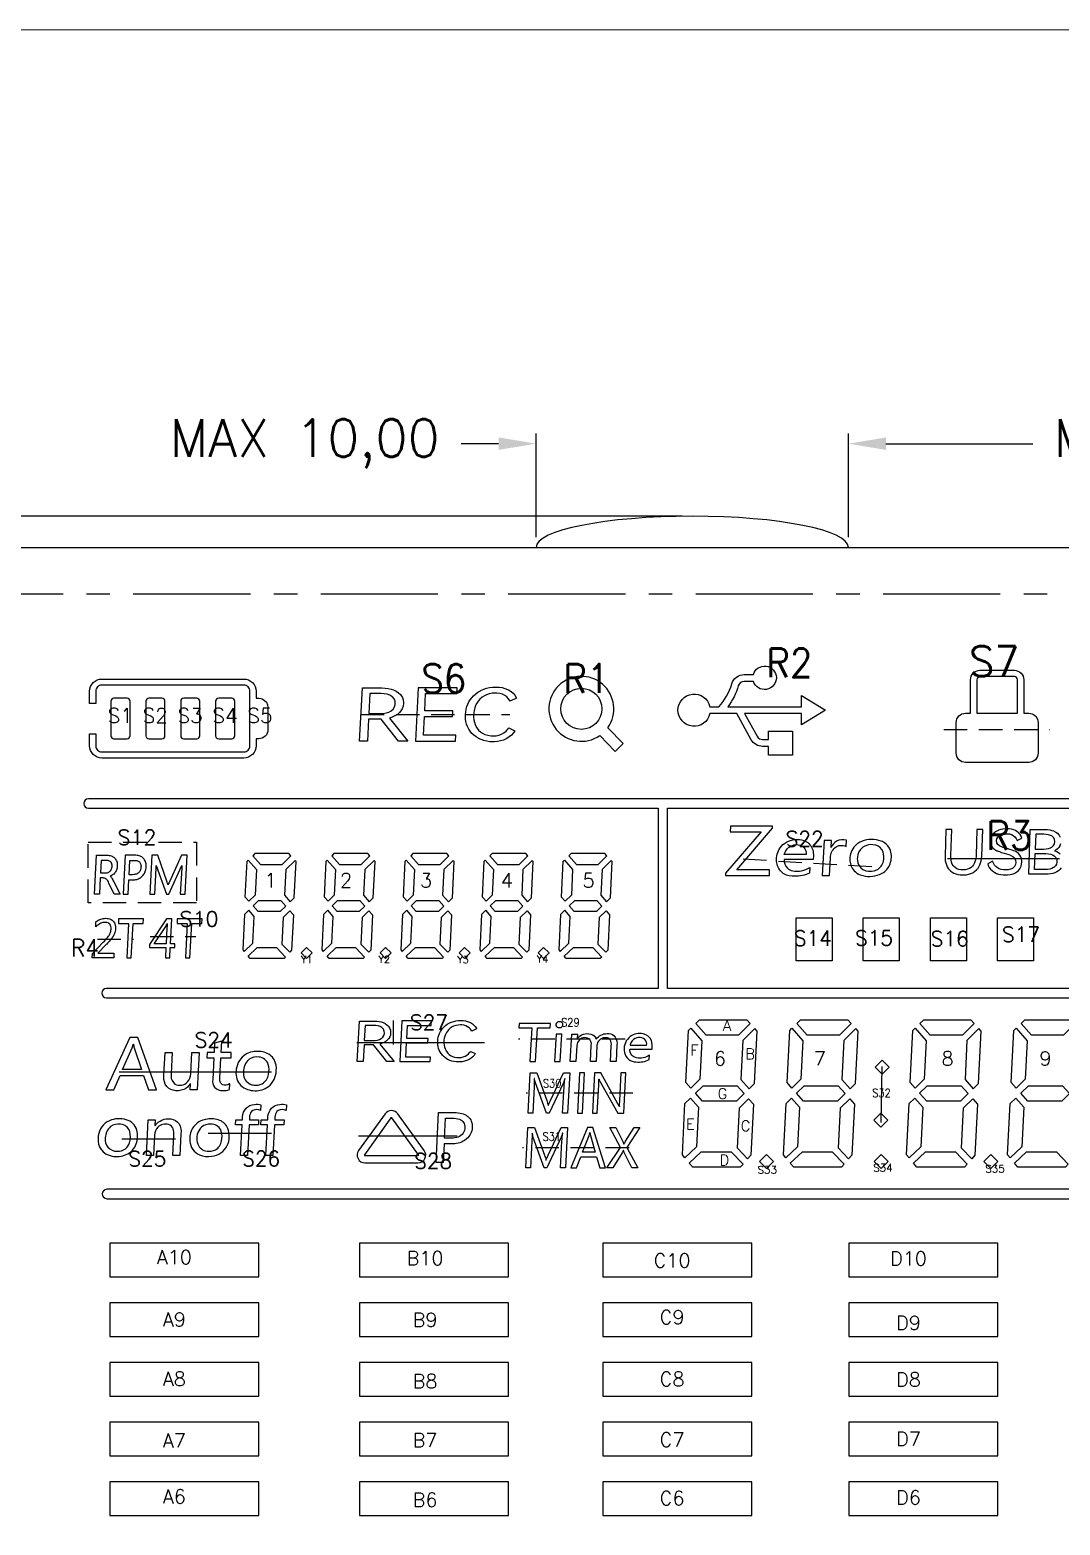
# Model space of a CAD drawing. Header units: millimetres. Extents: x 496 to 1208, y 1378 to 1539.
# Drawn here: x 535.68 to 568.66, y 1491.48 to 1539.35 of the extents above; entities that cross this region are included whole.
import ezdxf
from ezdxf.enums import TextEntityAlignment as Align

# ---------------------------------------------------------------- set-up
doc = ezdxf.new("R2010")
doc.units = ezdxf.units.MM
doc.header["$LTSCALE"] = 3
doc.linetypes.add('CENTER', pattern=[2, 1.25, -0.25, 0.25, -0.25])
doc.linetypes.add('HIDDEN', pattern=[0.375, 0.25, -0.125])
for name, color, linetype in [('1', 7, 'Continuous'), ('DIM', 4, 'Continuous'), ('DL', 11, 'Continuous'), ('SY', 6, 'Continuous')]:
    doc.layers.add(name, color=color, linetype=linetype)
doc.styles.add('romans', font='romans.shx')
doc.dimstyles.new('LCDDIM', dxfattribs={"dimtxt": 1.3, "dimasz": 1.04, "dimexe": 0.325, "dimexo": 0.325, "dimgap": 0.26, "dimtad": 0, "dimzin": 0, "dimtxsty": 'Standard', "dimcen": 2.5, "dimadec": 0, "dimazin": 0, "dimtfac": 1, "dimtofl": 0, "dimtmove": 0, "dimatfit": 0, "dimfxl": 1, "dimarcsym": 0})

# ---------------------------------------------------------------- blocks, each defined once
blk = doc.blocks.new('*D178')
at = {"layer": 'Defpoints', "color": 0}
for p in [(583.242, 1526.105), (561.882, 1522.783), (583.242, 1522.783)]:
    blk.add_point(p, dxfattribs=at)
at = {"layer": 'DIM', "color": 0, "lineweight": -2}
for p, q in [((561.882, 1523.108), (561.882, 1526.43)), ((563.082, 1526.105), (567.788, 1526.105)), ((582.042, 1526.105), (577.337, 1526.105)), ((583.242, 1523.108), (583.242, 1526.43))]:
    blk.add_line(p, q, dxfattribs=at)
at = {"layer": 'DIM', "color": 0}
for points in [[(563.082, 1526.305), (563.082, 1525.905), (561.882, 1526.105)], [(582.042, 1526.305), (582.042, 1525.905), (583.242, 1526.105)]]:
    blk.add_solid(points, dxfattribs=at)
at = {"layer": 'DIM', "color": 0, "insert": (572.562, 1526.105), "char_height": 1.2, "attachment_point": 5, "style": 'romans'}
blk.add_mtext('MIN 21,36', dxfattribs=at)
blk = doc.blocks.new('*D179')
at = {"layer": 'Defpoints', "color": 0}
for p in [(521.234, 1523.783), (556.882, 1523.783), (530.522, 1522.783)]:
    blk.add_point(p, dxfattribs=at)
at = {"layer": 'DIM', "color": 0, "lineweight": -2}
for p, q in [((521.234, 1524.983), (521.234, 1526.183)), ((556.557, 1523.783), (520.909, 1523.783)), ((530.197, 1522.783), (520.909, 1522.783)), ((521.234, 1521.583), (521.234, 1520.383))]:
    blk.add_line(p, q, dxfattribs=at)
at = {"layer": 'DIM', "color": 0}
for points in [[(521.034, 1524.983), (521.434, 1524.983), (521.234, 1523.783)], [(521.034, 1521.583), (521.434, 1521.583), (521.234, 1522.783)]]:
    blk.add_solid(points, dxfattribs=at)
at = {"layer": 'DIM', "color": 0, "insert": (521.234, 1530.614), "char_height": 1.2, "attachment_point": 5, "rotation": 90, "style": 'romans'}
blk.add_mtext('MAX 1,00', dxfattribs=at)
blk = doc.blocks.new('*D180')
at = {"layer": 'Defpoints', "color": 0}
for p in [(551.882, 1526.105), (551.882, 1522.783), (561.882, 1522.783)]:
    blk.add_point(p, dxfattribs=at)
at = {"layer": 'DIM', "color": 0, "lineweight": -2}
for p, q in [((550.682, 1526.105), (549.482, 1526.105)), ((551.882, 1523.108), (551.882, 1526.43)), ((561.882, 1523.108), (561.882, 1526.43)), ((563.082, 1526.105), (564.282, 1526.105))]:
    blk.add_line(p, q, dxfattribs=at)
at = {"layer": 'DIM', "color": 0}
for points in [[(550.682, 1526.305), (550.682, 1525.905), (551.882, 1526.105)], [(563.082, 1526.305), (563.082, 1525.905), (561.882, 1526.105)]]:
    blk.add_solid(points, dxfattribs=at)
at = {"layer": 'DIM', "color": 0, "insert": (544.479, 1526.105), "char_height": 1.2, "attachment_point": 5, "style": 'romans'}
blk.add_mtext('MAX 10,00', dxfattribs=at)

msp = doc.modelspace()

# ---------------------------------------------------------------- linework, layer by layer
for points in [[(583.242, 1522.783), (583.242, 1458.823), (530.522, 1458.823), (530.522, 1522.783)], [(547.627, 1517.697), (547.599, 1517.619), (547.557, 1517.548), (547.51, 1517.494), (547.444, 1517.437), (547.367, 1517.387), (547.28, 1517.347), (547.187, 1517.318), (547.78, 1516.586), (547.476, 1516.586), (546.923, 1517.283), (546.52, 1517.283), (546.483, 1516.586), (546.235, 1516.586), (546.325, 1518.286), (546.951, 1518.286), (547.054, 1518.281), (547.152, 1518.269), (547.243, 1518.248), (547.32, 1518.222), (547.406, 1518.182), (547.48, 1518.132), (547.542, 1518.074), (547.564, 1518.047), (547.604, 1517.975), (547.63, 1517.9), (547.64, 1517.819), (547.639, 1517.782)], [(546.529, 1517.463), (546.877, 1517.463), (546.989, 1517.469), (547.088, 1517.486), (547.174, 1517.514), (547.243, 1517.552), (547.31, 1517.61), (547.354, 1517.68), (547.376, 1517.759), (547.377, 1517.782), (547.37, 1517.864), (547.34, 1517.937), (547.288, 1517.999), (547.267, 1518.016), (547.2, 1518.055), (547.116, 1518.082), (547.019, 1518.099), (546.911, 1518.104), (546.563, 1518.104)], [(548.111, 1518.288), (548.022, 1516.586), (549.302, 1516.586), (549.311, 1516.77), (548.279, 1516.77), (548.311, 1517.373), (549.207, 1517.373), (549.217, 1517.557), (548.321, 1517.557), (548.348, 1518.104), (549.35, 1518.104), (549.36, 1518.288)], [(550.382, 1518.098), (550.293, 1518.069), (550.229, 1518.037), (550.153, 1517.987), (550.086, 1517.929), (550.028, 1517.86), (549.985, 1517.796), (549.949, 1517.724), (549.92, 1517.648), (549.899, 1517.567), (549.886, 1517.481), (549.883, 1517.439), (549.883, 1517.35), (549.891, 1517.267), (549.908, 1517.189), (549.933, 1517.115), (549.948, 1517.08), (549.99, 1517.004), (550.042, 1516.937), (550.104, 1516.879), (550.166, 1516.837), (550.247, 1516.798), (550.336, 1516.77), (550.43, 1516.755), (550.506, 1516.751), (550.605, 1516.757), (550.696, 1516.776), (550.778, 1516.806), (550.854, 1516.848), (550.921, 1516.902), (550.982, 1516.968), (551.01, 1517.009), (551.205, 1516.912), (551.155, 1516.838), (551.096, 1516.773), (551.026, 1516.715), (550.947, 1516.666), (550.925, 1516.654), (550.839, 1516.617), (550.748, 1516.589), (550.653, 1516.571), (550.553, 1516.562), (550.502, 1516.561), (550.402, 1516.565), (550.307, 1516.578), (550.216, 1516.6), (550.127, 1516.63), (550.044, 1516.669), (550.038, 1516.673), (549.962, 1516.718), (549.893, 1516.772), (549.832, 1516.83), (549.776, 1516.897), (549.728, 1516.969), (549.721, 1516.983), (549.685, 1517.055), (549.658, 1517.129), (549.637, 1517.206), (549.625, 1517.288), (549.62, 1517.372), (549.621, 1517.439), (549.63, 1517.525), (549.645, 1517.609), (549.668, 1517.689), (549.698, 1517.766), (549.735, 1517.839), (549.768, 1517.893), (549.823, 1517.966), (549.883, 1518.034), (549.95, 1518.094), (550.023, 1518.149), (550.102, 1518.197), (550.118, 1518.204), (550.206, 1518.243), (550.296, 1518.273), (550.39, 1518.295), (550.487, 1518.309), (550.588, 1518.314), (550.594, 1518.314), (550.697, 1518.309), (550.793, 1518.295), (550.883, 1518.272), (550.968, 1518.239), (551.006, 1518.22), (551.084, 1518.173), (551.15, 1518.117), (551.206, 1518.054), (551.25, 1517.982), (551.26, 1517.962), (551.055, 1517.865), (551.006, 1517.939), (550.95, 1517.999), (550.883, 1518.048), (550.809, 1518.084), (550.725, 1518.108), (550.632, 1518.121), (550.579, 1518.123), (550.478, 1518.117)], [(559.083, 1513.674), (557.947, 1512.35), (557.944, 1512.281), (559.35, 1512.281), (559.359, 1512.46), (558.306, 1512.46), (559.45, 1513.794), (559.452, 1513.855), (558.106, 1513.855), (558.098, 1513.674)], [(565.966, 1512.926), (565.965, 1512.895), (565.956, 1512.817), (565.94, 1512.746), (565.917, 1512.683), (565.888, 1512.627), (565.852, 1512.579), (565.813, 1512.542), (565.758, 1512.505), (565.694, 1512.479), (565.623, 1512.463), (565.544, 1512.458), (565.483, 1512.461), (565.412, 1512.474), (565.349, 1512.499), (565.294, 1512.534), (565.249, 1512.579), (565.236, 1512.596), (565.205, 1512.647), (565.182, 1512.706), (565.167, 1512.771), (565.158, 1512.845), (565.158, 1512.926), (565.187, 1513.754), (565.004, 1513.754), (564.974, 1512.899), (564.975, 1512.821), (564.981, 1512.748), (564.995, 1512.681), (565.015, 1512.617), (565.042, 1512.559), (565.075, 1512.506), (565.115, 1512.458), (565.148, 1512.426), (565.199, 1512.386), (565.255, 1512.354), (565.318, 1512.329), (565.386, 1512.311), (565.46, 1512.301), (565.539, 1512.297), (565.583, 1512.298), (565.659, 1512.305), (565.73, 1512.319), (565.796, 1512.341), (565.858, 1512.37), (565.872, 1512.376), (565.93, 1512.417), (565.982, 1512.464), (566.029, 1512.517), (566.067, 1512.579), (566.09, 1512.624), (566.113, 1512.686), (566.131, 1512.753), (566.143, 1512.824), (566.149, 1512.899), (566.178, 1513.754), (565.995, 1513.754)], [(566.433, 1513.305), (566.451, 1513.241), (566.483, 1513.187), (566.515, 1513.152), (566.57, 1513.108), (566.632, 1513.075), (566.653, 1513.067), (566.713, 1513.044), (566.784, 1513.021), (566.863, 1512.997), (566.864, 1512.996), (566.945, 1512.973), (567.013, 1512.949), (567.069, 1512.928), (567.079, 1512.924), (567.14, 1512.888), (567.192, 1512.842), (567.204, 1512.826), (567.231, 1512.766), (567.238, 1512.695), (567.227, 1512.628), (567.197, 1512.568), (567.15, 1512.521), (567.129, 1512.506), (567.069, 1512.479), (566.999, 1512.463), (566.917, 1512.458), (566.84, 1512.462), (566.769, 1512.475), (566.705, 1512.498), (566.648, 1512.53), (566.603, 1512.565), (566.558, 1512.615), (566.52, 1512.672), (566.49, 1512.738), (566.34, 1512.656), (566.359, 1512.599), (566.389, 1512.54), (566.429, 1512.486), (566.478, 1512.438), (566.536, 1512.395), (566.564, 1512.378), (566.623, 1512.349), (566.688, 1512.326), (566.758, 1512.31), (566.831, 1512.3), (566.909, 1512.297), (566.978, 1512.3), (567.053, 1512.309), (567.121, 1512.326), (567.185, 1512.349), (567.205, 1512.359), (567.268, 1512.398), (567.322, 1512.444), (567.364, 1512.499), (567.375, 1512.516), (567.405, 1512.578), (567.424, 1512.645), (567.432, 1512.716), (567.432, 1512.746), (567.424, 1512.818), (567.404, 1512.881), (567.371, 1512.934), (567.328, 1512.981), (567.275, 1513.024), (567.213, 1513.058), (567.18, 1513.072), (567.119, 1513.095), (567.047, 1513.118), (566.967, 1513.142), (566.905, 1513.16), (566.835, 1513.182), (566.778, 1513.203), (566.717, 1513.234), (566.665, 1513.277), (566.633, 1513.329), (566.623, 1513.399), (566.631, 1513.452), (566.661, 1513.511), (566.712, 1513.559), (566.728, 1513.569), (566.788, 1513.596), (566.858, 1513.613), (566.939, 1513.618), (566.96, 1513.618), (567.037, 1513.61), (567.103, 1513.59), (567.159, 1513.559), (567.208, 1513.516), (567.249, 1513.461), (567.283, 1513.397), (567.434, 1513.479), (567.411, 1513.539), (567.375, 1513.596), (567.33, 1513.647), (567.275, 1513.693), (567.233, 1513.718), (567.172, 1513.744), (567.105, 1513.762), (567.031, 1513.773), (566.951, 1513.778), (566.9, 1513.776), (566.826, 1513.768), (566.756, 1513.753), (566.69, 1513.732), (566.672, 1513.725), (566.606, 1513.69), (566.549, 1513.647), (566.502, 1513.597), (566.49, 1513.58), (566.457, 1513.521), (566.437, 1513.455), (566.429, 1513.383), (566.429, 1513.38)], [(567.862, 1513.128), (568.123, 1513.128), (568.207, 1513.132), (568.281, 1513.145), (568.344, 1513.167), (568.391, 1513.191), (568.443, 1513.238), (568.476, 1513.295), (568.489, 1513.363), (568.489, 1513.366), (568.481, 1513.433), (568.451, 1513.489), (568.401, 1513.536), (568.347, 1513.564), (568.283, 1513.585), (568.208, 1513.596), (568.14, 1513.599), (567.878, 1513.599)], [(538.47, 1512.518), (538.462, 1512.486), (538.452, 1512.455), (538.439, 1512.426), (538.424, 1512.399), (538.406, 1512.374), (538.386, 1512.35), (538.363, 1512.328), (538.338, 1512.309), (538.311, 1512.291), (538.282, 1512.275), (538.25, 1512.261), (538.246, 1512.26), (538.268, 1512.241), (538.289, 1512.218), (538.302, 1512.2), (538.317, 1512.176), (538.333, 1512.147), (538.352, 1512.113), (538.37, 1512.077), (538.568, 1511.688), (538.381, 1511.688), (538.212, 1512.037), (538.193, 1512.073), (538.175, 1512.105), (538.158, 1512.131), (538.141, 1512.151), (538.126, 1512.167), (538.12, 1512.172), (538.098, 1512.185), (538.073, 1512.195), (538.046, 1512.2), (538.022, 1512.201), (537.935, 1512.201), (537.909, 1511.688), (537.75, 1511.688), (537.815, 1512.928), (538.152, 1512.928), (538.187, 1512.927), (538.222, 1512.923), (538.254, 1512.917), (538.285, 1512.907), (538.314, 1512.896), (538.341, 1512.881), (538.366, 1512.865), (538.389, 1512.846), (538.398, 1512.837), (538.419, 1512.813), (538.437, 1512.786), (538.452, 1512.757), (538.464, 1512.726), (538.472, 1512.693), (538.477, 1512.658), (538.479, 1512.621), (538.478, 1512.587), (538.476, 1512.552)], [(537.944, 1512.364), (538.098, 1512.364), (538.13, 1512.366), (538.158, 1512.371), (538.184, 1512.38), (538.209, 1512.392), (538.232, 1512.408), (538.248, 1512.422), (538.268, 1512.444), (538.284, 1512.468), (538.296, 1512.495), (538.305, 1512.524), (538.312, 1512.557), (538.313, 1512.579), (538.313, 1512.613), (538.309, 1512.643), (538.3, 1512.67), (538.288, 1512.694), (538.273, 1512.714), (538.272, 1512.715), (538.253, 1512.731), (538.232, 1512.744), (538.209, 1512.754), (538.181, 1512.761), (538.15, 1512.764), (538.123, 1512.765), (537.965, 1512.765)], [(538.731, 1512.928), (538.666, 1511.688), (538.824, 1511.688), (538.848, 1512.143), (538.973, 1512.143), (539.003, 1512.143), (539.036, 1512.145), (539.069, 1512.15), (539.1, 1512.157), (539.131, 1512.167), (539.161, 1512.178), (539.189, 1512.193), (539.217, 1512.21), (539.243, 1512.229), (539.269, 1512.251), (539.285, 1512.266), (539.308, 1512.291), (539.328, 1512.319), (539.346, 1512.347), (539.362, 1512.377), (539.375, 1512.409), (539.385, 1512.442), (539.393, 1512.476), (539.399, 1512.512), (539.402, 1512.55), (539.403, 1512.58), (539.402, 1512.618), (539.398, 1512.654), (539.391, 1512.687), (539.381, 1512.719), (539.369, 1512.75), (539.354, 1512.778), (539.336, 1512.804), (539.315, 1512.828), (539.307, 1512.836), (539.285, 1512.855), (539.26, 1512.873), (539.234, 1512.887), (539.206, 1512.9), (539.177, 1512.91), (539.145, 1512.918), (539.112, 1512.923), (539.077, 1512.927), (539.041, 1512.928)], [(539.202, 1512.697), (539.214, 1512.678), (539.223, 1512.657), (539.231, 1512.633), (539.235, 1512.607), (539.238, 1512.578), (539.237, 1512.545), (539.236, 1512.532), (539.232, 1512.497), (539.224, 1512.466), (539.214, 1512.437), (539.2, 1512.412), (539.184, 1512.389), (539.164, 1512.369), (539.162, 1512.367), (539.141, 1512.351), (539.119, 1512.337), (539.094, 1512.326), (539.067, 1512.318), (539.037, 1512.312), (539.005, 1512.308), (538.97, 1512.306), (538.857, 1512.306), (538.881, 1512.766), (539.013, 1512.766), (539.042, 1512.765), (539.073, 1512.762), (539.102, 1512.757), (539.128, 1512.749), (539.15, 1512.739), (539.17, 1512.727), (539.187, 1512.713)], [(539.588, 1512.928), (539.523, 1511.688), (539.679, 1511.688), (539.722, 1512.519), (539.724, 1512.552), (539.726, 1512.596), (539.726, 1512.6), (540.05, 1511.688), (540.13, 1511.688), (540.546, 1512.597), (540.544, 1512.578), (540.542, 1512.548), (540.54, 1512.519), (540.496, 1511.688), (540.655, 1511.688), (540.72, 1512.928), (540.539, 1512.928), (540.145, 1512.075), (540.136, 1512.054), (540.121, 1512.02), (540.108, 1511.987), (540.104, 1511.977), (540.1, 1511.99), (540.089, 1512.027), (540.074, 1512.069), (539.776, 1512.928)], [(542.635, 1512.737), (542.67, 1512.772), (542.936, 1512.469), (542.895, 1511.654), (542.694, 1511.456), (542.577, 1511.589)], [(542.884, 1512.986), (542.812, 1512.914), (543.059, 1512.632), (543.752, 1512.632), (544.032, 1512.912), (543.965, 1512.986)], [(544.016, 1511.44), (544.145, 1511.567), (544.203, 1512.726), (544.168, 1512.765), (543.876, 1512.474), (543.834, 1511.646)], [(545.165, 1512.737), (545.2, 1512.772), (545.466, 1512.469), (545.425, 1511.654), (545.224, 1511.456), (545.107, 1511.589)], [(545.414, 1512.986), (545.342, 1512.914), (545.588, 1512.632), (546.281, 1512.632), (546.562, 1512.912), (546.495, 1512.986)], [(546.545, 1511.44), (546.674, 1511.567), (546.733, 1512.726), (546.697, 1512.765), (546.406, 1512.474), (546.364, 1511.646)], [(547.694, 1512.737), (547.729, 1512.772), (547.995, 1512.469), (547.954, 1511.654), (547.753, 1511.456), (547.636, 1511.589)], [(547.943, 1512.986), (547.871, 1512.914), (548.117, 1512.632), (548.81, 1512.632), (549.091, 1512.912), (549.024, 1512.986)], [(549.075, 1511.44), (549.204, 1511.567), (549.262, 1512.726), (549.227, 1512.765), (548.935, 1512.474), (548.893, 1511.646)], [(550.224, 1512.737), (550.258, 1512.772), (550.524, 1512.469), (550.483, 1511.654), (550.282, 1511.456), (550.166, 1511.589)], [(550.473, 1512.986), (550.4, 1512.914), (550.647, 1512.632), (551.34, 1512.632), (551.621, 1512.912), (551.553, 1512.986)], [(551.604, 1511.44), (551.733, 1511.567), (551.791, 1512.726), (551.756, 1512.765), (551.464, 1512.474), (551.423, 1511.646)], [(552.753, 1512.737), (552.788, 1512.772), (553.054, 1512.469), (553.013, 1511.654), (552.812, 1511.456), (552.695, 1511.589)], [(553.002, 1512.986), (552.93, 1512.914), (553.176, 1512.632), (553.869, 1512.632), (554.15, 1512.912), (554.083, 1512.986)], [(554.133, 1511.44), (554.262, 1511.567), (554.321, 1512.726), (554.285, 1512.765), (553.994, 1512.474), (553.952, 1511.646)], [(568.548, 1512.794), (568.555, 1512.724), (568.554, 1512.709), (568.539, 1512.642), (568.506, 1512.585), (568.454, 1512.538), (568.444, 1512.532), (568.39, 1512.505), (568.324, 1512.486), (568.248, 1512.475), (568.162, 1512.471), (567.838, 1512.471), (567.857, 1512.983), (568.199, 1512.983), (568.283, 1512.977), (568.355, 1512.964), (568.417, 1512.943), (568.467, 1512.914), (568.48, 1512.903), (568.524, 1512.854)], [(543.873, 1511.299), (543.696, 1511.126), (542.986, 1511.126), (542.827, 1511.306), (543.002, 1511.479), (543.715, 1511.479)], [(546.402, 1511.299), (546.226, 1511.126), (545.515, 1511.126), (545.356, 1511.306), (545.532, 1511.479), (546.244, 1511.479)], [(548.932, 1511.299), (548.755, 1511.126), (548.045, 1511.126), (547.885, 1511.306), (548.061, 1511.479), (548.774, 1511.479)], [(551.461, 1511.299), (551.284, 1511.126), (550.574, 1511.126), (550.415, 1511.306), (550.591, 1511.479), (551.303, 1511.479)], [(553.991, 1511.299), (553.814, 1511.126), (553.103, 1511.126), (552.944, 1511.306), (553.12, 1511.479), (553.832, 1511.479)], [(538.1, 1510.91), (538.111, 1510.91), (538.152, 1510.908), (538.19, 1510.903), (538.225, 1510.895), (538.257, 1510.883), (538.288, 1510.868), (538.315, 1510.849), (538.34, 1510.827), (538.347, 1510.819), (538.369, 1510.792), (538.387, 1510.762), (538.402, 1510.73), (538.413, 1510.694), (538.42, 1510.656), (538.423, 1510.616), (538.422, 1510.576), (538.419, 1510.538), (538.412, 1510.5), (538.402, 1510.461), (538.389, 1510.424), (538.373, 1510.386), (538.354, 1510.351), (538.34, 1510.326), (538.322, 1510.299), (538.303, 1510.272), (538.281, 1510.243), (538.256, 1510.212), (538.229, 1510.18), (538.2, 1510.147), (538.168, 1510.112), (538.134, 1510.076), (538.126, 1510.068), (537.854, 1509.792), (537.854, 1509.789), (538.371, 1509.789), (538.364, 1509.649), (537.678, 1509.649), (537.685, 1509.785), (538.031, 1510.145), (538.067, 1510.182), (538.099, 1510.218), (538.128, 1510.251), (538.154, 1510.282), (538.178, 1510.311), (538.197, 1510.338), (538.214, 1510.364), (538.225, 1510.381), (538.244, 1510.417), (538.259, 1510.455), (538.27, 1510.493), (538.277, 1510.531), (538.28, 1510.56), (538.28, 1510.604), (538.274, 1510.643), (538.263, 1510.678), (538.247, 1510.708), (538.235, 1510.723), (538.211, 1510.744), (538.183, 1510.76), (538.149, 1510.771), (538.112, 1510.778), (538.082, 1510.779), (538.049, 1510.777), (538.016, 1510.772), (537.983, 1510.763), (537.95, 1510.751), (537.918, 1510.736), (537.885, 1510.717), (537.853, 1510.695), (537.821, 1510.669), (537.789, 1510.64), (537.787, 1510.638), (537.795, 1510.797), (537.826, 1510.82), (537.857, 1510.84), (537.889, 1510.858), (537.922, 1510.874), (537.956, 1510.886), (537.991, 1510.896), (538.026, 1510.903), (538.063, 1510.908)], [(538.838, 1510.747), (538.78, 1509.649), (538.927, 1509.649), (538.984, 1510.747), (539.309, 1510.747), (539.317, 1510.889), (538.521, 1510.889), (538.514, 1510.747)], [(540.057, 1510.889), (539.515, 1510.073), (539.51, 1509.971), (540.035, 1509.971), (540.018, 1509.649), (540.157, 1509.649), (540.173, 1509.971), (540.318, 1509.971), (540.324, 1510.095), (540.18, 1510.095), (540.222, 1510.889)], [(540.069, 1510.615), (540.042, 1510.095), (539.663, 1510.095), (540.028, 1510.647), (540.044, 1510.677), (540.063, 1510.714), (540.075, 1510.742), (540.079, 1510.742), (540.078, 1510.734), (540.074, 1510.691), (540.071, 1510.651)], [(540.717, 1510.747), (540.659, 1509.649), (540.806, 1509.649), (540.863, 1510.747), (541.189, 1510.747), (541.196, 1510.889), (540.4, 1510.889), (540.393, 1510.747)], [(542.538, 1509.849), (542.817, 1510.112), (542.86, 1510.966), (542.684, 1511.166), (542.55, 1511.034), (542.493, 1509.903)], [(543.998, 1509.822), (543.755, 1510.076), (543.799, 1510.947), (544.005, 1511.149), (544.117, 1511.022), (544.06, 1509.893)], [(545.067, 1509.849), (545.347, 1510.112), (545.39, 1510.966), (545.213, 1511.166), (545.079, 1511.034), (545.022, 1509.903)], [(546.528, 1509.822), (546.285, 1510.076), (546.329, 1510.947), (546.535, 1511.149), (546.647, 1511.022), (546.59, 1509.893)], [(547.596, 1509.849), (547.876, 1510.112), (547.919, 1510.966), (547.743, 1511.166), (547.608, 1511.034), (547.551, 1509.903)], [(549.057, 1509.822), (548.814, 1510.076), (548.858, 1510.947), (549.064, 1511.149), (549.176, 1511.022), (549.119, 1509.893)], [(550.126, 1509.849), (550.406, 1510.112), (550.449, 1510.966), (550.272, 1511.166), (550.138, 1511.034), (550.081, 1509.903)], [(551.586, 1509.822), (551.344, 1510.076), (551.387, 1510.947), (551.594, 1511.149), (551.706, 1511.022), (551.649, 1509.893)], [(552.655, 1509.849), (552.935, 1510.112), (552.978, 1510.966), (552.801, 1511.166), (552.667, 1511.034), (552.61, 1509.903)], [(554.116, 1509.822), (553.873, 1510.076), (553.917, 1510.947), (554.123, 1511.149), (554.235, 1511.022), (554.178, 1509.893)], [(560.208, 1510.93), (561.358, 1510.93), (561.358, 1509.55), (560.208, 1509.55)], [(562.358, 1510.93), (563.507, 1510.93), (563.507, 1509.55), (562.358, 1509.55)], [(564.507, 1510.93), (565.656, 1510.93), (565.656, 1509.55), (564.507, 1509.55)], [(566.656, 1510.93), (567.806, 1510.93), (567.806, 1509.55), (566.656, 1509.55)], [(543.82, 1509.619), (542.729, 1509.619), (542.666, 1509.695), (542.96, 1509.972), (543.578, 1509.972), (543.866, 1509.671)], [(544.361, 1509.8), (544.537, 1509.976), (544.714, 1509.8), (544.537, 1509.623)], [(546.349, 1509.619), (545.258, 1509.619), (545.195, 1509.695), (545.49, 1509.972), (546.107, 1509.972), (546.395, 1509.671)], [(546.89, 1509.8), (547.067, 1509.976), (547.244, 1509.8), (547.067, 1509.623)], [(548.879, 1509.619), (547.788, 1509.619), (547.725, 1509.695), (548.019, 1509.972), (548.637, 1509.972), (548.924, 1509.671)], [(549.419, 1509.8), (549.596, 1509.976), (549.773, 1509.8), (549.596, 1509.623)], [(551.408, 1509.619), (550.317, 1509.619), (550.254, 1509.695), (550.549, 1509.972), (551.166, 1509.972), (551.454, 1509.671)], [(551.949, 1509.8), (552.126, 1509.976), (552.302, 1509.8), (552.126, 1509.623)], [(553.937, 1509.619), (552.846, 1509.619), (552.783, 1509.695), (553.078, 1509.972), (553.695, 1509.972), (553.983, 1509.671)], [(547.219, 1507.174), (547.198, 1507.114), (547.166, 1507.06), (547.131, 1507.02), (547.08, 1506.976), (547.022, 1506.938), (546.956, 1506.908), (546.885, 1506.885), (547.336, 1506.33), (547.105, 1506.33), (546.684, 1506.859), (546.378, 1506.859), (546.35, 1506.33), (546.162, 1506.33), (546.23, 1507.621), (546.705, 1507.621), (546.784, 1507.617), (546.858, 1507.608), (546.928, 1507.592), (546.986, 1507.573), (547.051, 1507.542), (547.108, 1507.504), (547.155, 1507.46), (547.171, 1507.439), (547.202, 1507.385), (547.222, 1507.328), (547.229, 1507.266), (547.228, 1507.238)], [(546.385, 1506.996), (546.65, 1506.996), (546.735, 1507.001), (546.81, 1507.013), (546.875, 1507.035), (546.928, 1507.063), (546.978, 1507.108), (547.012, 1507.16), (547.029, 1507.221), (547.03, 1507.238), (547.024, 1507.301), (547.002, 1507.356), (546.962, 1507.403), (546.946, 1507.416), (546.895, 1507.445), (546.831, 1507.466), (546.757, 1507.479), (546.675, 1507.483), (546.411, 1507.483)], [(547.587, 1507.623), (547.519, 1506.33), (548.492, 1506.33), (548.499, 1506.469), (547.715, 1506.469), (547.739, 1506.928), (548.419, 1506.928), (548.427, 1507.067), (547.746, 1507.067), (547.767, 1507.483), (548.529, 1507.483), (548.536, 1507.623)], [(549.313, 1507.479), (549.245, 1507.456), (549.197, 1507.432), (549.138, 1507.394), (549.087, 1507.35), (549.044, 1507.298), (549.011, 1507.249), (548.983, 1507.194), (548.961, 1507.136), (548.946, 1507.075), (548.936, 1507.01), (548.933, 1506.977), (548.933, 1506.91), (548.94, 1506.847), (548.952, 1506.787), (548.971, 1506.732), (548.982, 1506.705), (549.015, 1506.647), (549.054, 1506.596), (549.102, 1506.552), (549.148, 1506.521), (549.21, 1506.49), (549.277, 1506.469), (549.349, 1506.458), (549.407, 1506.455), (549.482, 1506.459), (549.551, 1506.474), (549.613, 1506.496), (549.671, 1506.529), (549.722, 1506.57), (549.768, 1506.62), (549.79, 1506.651), (549.937, 1506.577), (549.9, 1506.521), (549.855, 1506.472), (549.802, 1506.428), (549.741, 1506.39), (549.725, 1506.381), (549.659, 1506.353), (549.591, 1506.332), (549.518, 1506.319), (549.442, 1506.311), (549.404, 1506.31), (549.328, 1506.314), (549.255, 1506.324), (549.186, 1506.34), (549.119, 1506.363), (549.056, 1506.392), (549.051, 1506.395), (548.993, 1506.43), (548.941, 1506.471), (548.894, 1506.515), (548.852, 1506.566), (548.816, 1506.621), (548.81, 1506.631), (548.783, 1506.686), (548.762, 1506.742), (548.747, 1506.801), (548.738, 1506.863), (548.734, 1506.927), (548.734, 1506.977), (548.741, 1507.043), (548.753, 1507.107), (548.77, 1507.167), (548.793, 1507.226), (548.821, 1507.282), (548.846, 1507.323), (548.887, 1507.378), (548.933, 1507.43), (548.984, 1507.476), (549.04, 1507.517), (549.1, 1507.553), (549.112, 1507.559), (549.178, 1507.589), (549.247, 1507.611), (549.319, 1507.628), (549.393, 1507.638), (549.469, 1507.642), (549.473, 1507.642), (549.552, 1507.638), (549.625, 1507.628), (549.693, 1507.61), (549.757, 1507.586), (549.787, 1507.571), (549.846, 1507.535), (549.896, 1507.493), (549.938, 1507.445), (549.972, 1507.39), (549.98, 1507.375), (549.824, 1507.301), (549.787, 1507.357), (549.744, 1507.403), (549.693, 1507.44), (549.637, 1507.468), (549.573, 1507.486), (549.503, 1507.496), (549.462, 1507.497), (549.385, 1507.493)], [(551.743, 1507.406), (551.685, 1506.33), (551.87, 1506.33), (551.928, 1507.406), (552.339, 1507.406), (552.346, 1507.546), (551.34, 1507.546), (551.333, 1507.406)], [(556.84, 1505.475), (556.682, 1505.654), (556.766, 1507.315), (556.84, 1507.388), (557.19, 1506.988), (557.128, 1505.758)], [(557.326, 1507.167), (556.996, 1507.544), (557.115, 1507.663), (558.624, 1507.663), (558.735, 1507.541), (558.36, 1507.167)], [(558.7, 1505.451), (558.873, 1505.621), (558.957, 1507.299), (558.884, 1507.379), (558.501, 1506.998), (558.438, 1505.748)], [(560.075, 1505.475), (559.917, 1505.654), (560.001, 1507.315), (560.075, 1507.388), (560.425, 1506.988), (560.363, 1505.758)], [(560.561, 1507.167), (560.231, 1507.544), (560.35, 1507.663), (561.859, 1507.663), (561.97, 1507.541), (561.595, 1507.167)], [(561.935, 1505.451), (562.108, 1505.621), (562.193, 1507.299), (562.119, 1507.379), (561.737, 1506.998), (561.674, 1505.748)], [(564.015, 1505.475), (563.857, 1505.654), (563.941, 1507.315), (564.014, 1507.388), (564.365, 1506.988), (564.303, 1505.758)], [(564.501, 1507.167), (564.171, 1507.544), (564.29, 1507.663), (565.799, 1507.663), (565.91, 1507.541), (565.535, 1507.167)], [(565.875, 1505.451), (566.048, 1505.621), (566.132, 1507.299), (566.059, 1507.379), (565.676, 1506.998), (565.613, 1505.748)], [(567.25, 1505.475), (567.092, 1505.654), (567.176, 1507.315), (567.25, 1507.388), (567.6, 1506.988), (567.538, 1505.758)], [(567.736, 1507.167), (567.406, 1507.544), (567.525, 1507.663), (569.034, 1507.663), (569.145, 1507.541), (568.77, 1507.167)], [(538.11, 1505.42), (538.368, 1505.42), (538.566, 1505.88), (539.32, 1505.88), (539.48, 1505.42), (539.739, 1505.42), (539.136, 1507.099), (538.885, 1507.099)], [(552.523, 1507.198), (552.477, 1506.33), (552.657, 1506.33), (552.703, 1507.198)], [(553.368, 1504.667), (553.435, 1505.959), (553.277, 1505.959), (553.209, 1504.667)], [(562.736, 1506.145), (562.96, 1506.369), (563.185, 1506.145), (562.96, 1505.921)], [(558.543, 1505.297), (558.296, 1505.055), (557.211, 1505.055), (556.986, 1505.31), (557.23, 1505.55), (558.319, 1505.55)], [(561.778, 1505.297), (561.532, 1505.055), (560.446, 1505.055), (560.221, 1505.31), (560.466, 1505.55), (561.555, 1505.55)], [(565.718, 1505.297), (565.471, 1505.055), (564.386, 1505.055), (564.161, 1505.31), (564.405, 1505.55), (565.494, 1505.55)], [(568.953, 1505.297), (568.707, 1505.055), (567.621, 1505.055), (567.396, 1505.31), (567.641, 1505.55), (568.73, 1505.55)], [(557.083, 1504.866), (557.019, 1503.597), (556.645, 1503.245), (556.566, 1503.34), (556.648, 1504.978), (556.829, 1505.155)], [(558.688, 1505.131), (558.84, 1504.96), (558.757, 1503.326), (558.653, 1503.207), (558.328, 1503.548), (558.393, 1504.841)], [(560.319, 1504.866), (560.255, 1503.597), (559.88, 1503.245), (559.801, 1503.34), (559.883, 1504.978), (560.064, 1505.155)], [(561.924, 1505.131), (562.075, 1504.96), (561.993, 1503.326), (561.888, 1503.207), (561.563, 1503.548), (561.628, 1504.841)], [(564.258, 1504.866), (564.194, 1503.597), (563.82, 1503.245), (563.741, 1503.34), (563.823, 1504.978), (564.004, 1505.155)], [(565.863, 1505.131), (566.015, 1504.96), (565.932, 1503.326), (565.828, 1503.207), (565.503, 1503.548), (565.568, 1504.841)], [(567.494, 1504.866), (567.43, 1503.597), (567.055, 1503.245), (566.976, 1503.34), (567.058, 1504.978), (567.239, 1505.155)], [(549.835, 1504.314), (549.839, 1504.26), (549.839, 1504.209), (549.833, 1504.155), (549.823, 1504.103), (549.808, 1504.054), (549.788, 1504.008), (549.763, 1503.964), (549.733, 1503.923), (549.699, 1503.884), (549.659, 1503.847), (549.634, 1503.827), (549.591, 1503.797), (549.545, 1503.77), (549.497, 1503.746), (549.446, 1503.727), (549.394, 1503.712), (549.339, 1503.7), (549.283, 1503.693), (549.225, 1503.689), (548.939, 1503.689), (548.908, 1503.091), (548.681, 1503.091), (548.765, 1504.691), (549.264, 1504.691), (549.329, 1504.689), (549.391, 1504.684), (549.449, 1504.675), (549.503, 1504.663), (549.553, 1504.648), (549.6, 1504.629), (549.643, 1504.606), (549.682, 1504.58), (549.701, 1504.566), (549.736, 1504.533), (549.766, 1504.496), (549.791, 1504.456), (549.811, 1504.412), (549.826, 1504.365)], [(549.593, 1504.296), (549.599, 1504.25), (549.599, 1504.2), (549.598, 1504.176), (549.588, 1504.122), (549.571, 1504.073), (549.548, 1504.029), (549.517, 1503.99), (549.479, 1503.957), (549.478, 1503.955), (549.437, 1503.929), (549.392, 1503.908), (549.342, 1503.892), (549.286, 1503.88), (549.225, 1503.873), (549.159, 1503.871), (548.949, 1503.871), (548.982, 1504.509), (549.214, 1504.509), (549.265, 1504.508), (549.325, 1504.502), (549.38, 1504.492), (549.428, 1504.478), (549.471, 1504.459), (549.507, 1504.435), (549.538, 1504.407), (549.562, 1504.374), (549.581, 1504.338)], [(562.698, 1504.449), (562.922, 1504.673), (563.146, 1504.449), (562.922, 1504.224)], [(553.534, 1504.213), (553, 1502.922), (553.175, 1502.922), (553.311, 1503.275), (553.822, 1503.275), (553.928, 1502.922), (554.103, 1502.922), (553.704, 1504.213)], [(558.42, 1502.942), (556.897, 1502.942), (556.786, 1503.075), (557.171, 1503.437), (558.129, 1503.437), (558.507, 1503.041)], [(559.037, 1503.128), (559.261, 1503.352), (559.485, 1503.128), (559.261, 1502.903)], [(561.655, 1502.942), (560.132, 1502.942), (560.021, 1503.075), (560.406, 1503.437), (561.364, 1503.437), (561.743, 1503.041)], [(562.702, 1503.128), (562.927, 1503.352), (563.151, 1503.128), (562.927, 1502.903)], [(565.595, 1502.942), (564.072, 1502.942), (563.961, 1503.075), (564.345, 1503.437), (565.304, 1503.437), (565.682, 1503.041)], [(566.212, 1503.128), (566.436, 1503.352), (566.66, 1503.128), (566.436, 1502.903)], [(568.83, 1502.942), (567.307, 1502.942), (567.196, 1503.075), (567.581, 1503.437), (568.539, 1503.437), (568.917, 1503.041)], [(543.013, 1499.43), (543.013, 1500.507), (538.239, 1500.507), (538.239, 1499.43)], [(551.006, 1499.43), (551.006, 1500.507), (546.232, 1500.507), (546.232, 1499.43)], [(558.791, 1499.43), (558.791, 1500.507), (554.017, 1500.507), (554.017, 1499.43)], [(566.667, 1499.43), (566.667, 1500.507), (561.894, 1500.507), (561.894, 1499.43)], [(543.013, 1497.52), (543.013, 1498.597), (538.239, 1498.597), (538.239, 1497.52)], [(551.006, 1497.52), (551.006, 1498.597), (546.232, 1498.597), (546.232, 1497.52)], [(558.791, 1497.52), (558.791, 1498.597), (554.017, 1498.597), (554.017, 1497.52)], [(566.667, 1497.52), (566.667, 1498.597), (561.894, 1498.597), (561.894, 1497.52)], [(543.013, 1495.61), (543.013, 1496.687), (538.239, 1496.687), (538.239, 1495.61)], [(551.006, 1495.61), (551.006, 1496.687), (546.232, 1496.687), (546.232, 1495.61)], [(558.791, 1495.61), (558.791, 1496.687), (554.017, 1496.687), (554.017, 1495.61)], [(566.667, 1495.61), (566.667, 1496.687), (561.894, 1496.687), (561.894, 1495.61)], [(543.013, 1493.7), (543.013, 1494.777), (538.239, 1494.777), (538.239, 1493.7)], [(551.006, 1493.7), (551.006, 1494.777), (546.232, 1494.777), (546.232, 1493.7)], [(558.791, 1493.7), (558.791, 1494.777), (554.017, 1494.777), (554.017, 1493.7)], [(566.667, 1493.7), (566.667, 1494.777), (561.894, 1494.777), (561.894, 1493.7)], [(543.013, 1491.79), (543.013, 1492.867), (538.239, 1492.867), (538.239, 1491.79)], [(551.006, 1491.79), (551.006, 1492.867), (546.232, 1492.867), (546.232, 1491.79)], [(558.791, 1491.79), (558.791, 1492.867), (554.017, 1492.867), (554.017, 1491.79)], [(566.667, 1491.79), (566.667, 1492.867), (561.894, 1492.867), (561.894, 1491.79)]]:
    msp.add_lwpolyline(points, close=True)
at = {"linetype": 'CENTER'}
msp.add_lwpolyline([(578.742, 1521.283), (535.022, 1521.283, 0.414214), (534.022, 1520.283), (534.022, 1461.323, 0.414214), (535.022, 1460.323), (578.742, 1460.323, 0.414214), (579.742, 1461.323), (579.742, 1520.283, 0.414214)], format="xyb", close=True, dxfattribs=at)
for points in [[(561.146, 1517.574), (560.375, 1517.105), (560.375, 1517.464), (558.556, 1517.464), (558.961, 1516.736, 0.272325), (559.136, 1516.633), (559.327, 1516.633), (559.327, 1516.897), (560.093, 1516.897), (560.093, 1516.135), (559.327, 1516.135), (559.327, 1516.413), (559.136, 1516.413, -0.272325), (558.769, 1516.629), (558.305, 1517.464), (557.445, 1517.464, -9.273603), (557.445, 1517.684), (557.735, 1517.684, 0.113429), (558.146, 1518.414, -0.332585), (558.549, 1518.715), (558.838, 1518.715, -6.674537), (558.841, 1518.495), (558.549, 1518.495, 0.332585), (558.357, 1518.352, -0.090167), (558.021, 1517.684), (560.375, 1517.684), (560.375, 1518.043)], [(537.789, 1516.819), (537.789, 1516.43, 0.414214), (537.983, 1516.235), (542.532, 1516.235, 0.414214), (542.726, 1516.43), (542.726, 1518.181, 0.414214), (542.532, 1518.376), (537.983, 1518.376, 0.414214), (537.789, 1518.181), (537.789, 1517.792), (537.594, 1517.792), (537.594, 1518.181, -0.414214), (537.983, 1518.57), (542.532, 1518.57, -0.414214), (542.92, 1518.181), (542.92, 1517.955, -0.136048), (543.119, 1517.933, -0.303347), (543.299, 1517.663), (543.299, 1516.947, -0.414214), (543.007, 1516.656), (542.92, 1516.656), (542.92, 1516.43, -0.414214), (542.532, 1516.041), (537.983, 1516.041, -0.414214), (537.594, 1516.43), (537.594, 1516.819)], [(554.673, 1516.506), (554.178, 1517.012, 11.410672), (553.92, 1516.759), (554.415, 1516.253)], [(565.33, 1517.177, -0.414214), (565.63, 1517.477), (565.789, 1517.477), (565.789, 1518.549, -0.414214), (566.089, 1518.849), (567.193, 1518.849, -0.414214), (567.493, 1518.549), (567.493, 1517.477, -0.069912), (567.71, 1517.472, -0.357806), (567.952, 1517.177), (567.952, 1516.201, -0.414214), (567.652, 1515.901), (565.63, 1515.901, -0.414214), (565.33, 1516.201)], [(565.989, 1517.477), (567.293, 1517.477), (567.293, 1518.549, 0.414214), (567.193, 1518.649), (566.089, 1518.649, 0.414214), (565.989, 1518.549)], [(538.372, 1516.654), (538.79, 1516.654, 0.414214), (538.887, 1516.752), (538.887, 1517.86, 0.414214), (538.79, 1517.957), (538.372, 1517.957, 0.414214), (538.275, 1517.86), (538.275, 1516.752, 0.414214)], [(539.49, 1516.654), (539.908, 1516.654, 0.414214), (540.005, 1516.752), (540.005, 1517.86, 0.414214), (539.908, 1517.957), (539.49, 1517.957, 0.414214), (539.392, 1517.86), (539.392, 1516.752, 0.414214)], [(540.607, 1516.654), (541.025, 1516.654, 0.414214), (541.122, 1516.752), (541.122, 1517.86, 0.414214), (541.025, 1517.957), (540.607, 1517.957, 0.414214), (540.51, 1517.86), (540.51, 1516.752, 0.414214)], [(541.725, 1516.654), (542.143, 1516.654, 0.414214), (542.24, 1516.752), (542.24, 1517.86, 0.414214), (542.143, 1517.957), (541.725, 1517.957, 0.414214), (541.627, 1517.86), (541.627, 1516.752, 0.414214)], [(560.619, 1513.302, -0.191311), (560.76, 1512.957, -0.021205), (560.754, 1512.792), (559.821, 1512.792, 0.215698), (559.93, 1512.515, 0.14717), (560.098, 1512.429, 0.185887), (560.644, 1512.535), (560.647, 1512.536), (560.637, 1512.359, -0.116734), (560.166, 1512.254, -0.141152), (559.818, 1512.334, -0.054146), (559.737, 1512.396, -0.190156), (559.582, 1512.734, -0.1788), (559.698, 1513.169, -0.111349), (559.895, 1513.346, -0.204153), (560.452, 1513.399, -0.110308)], [(560.272, 1513.267, -0.142462), (560.455, 1513.184, -0.189451), (560.526, 1512.951), (559.829, 1512.951, -0.127162), (559.934, 1513.143, -0.238557)], [(561.502, 1513.378, 0.152359), (561.329, 1513.176), (561.325, 1513.176), (561.336, 1513.404), (561.1, 1513.404), (561.043, 1512.281), (561.28, 1512.281), (561.309, 1512.85, -0.223681), (561.453, 1513.175, -0.297251), (561.805, 1513.207), (561.815, 1513.408, 0.206712)], [(562.185, 1513.31, 0.052468), (562.092, 1513.23, 0.189326), (561.924, 1512.803, 0.18819), (562.064, 1512.435, 0.121666), (562.262, 1512.302, 0.183238), (562.877, 1512.312, 0.170037), (563.166, 1512.552, 0.046949), (563.215, 1512.653, 0.163019), (563.227, 1513.077, 0.172676), (563.021, 1513.34, 0.052298), (562.933, 1513.383, 0.177351), (562.304, 1513.373, 0.050384)], [(562.167, 1512.767, 0.246733), (562.345, 1512.473, 0.074778), (562.439, 1512.435, 0.172382), (562.794, 1512.461, 0.236332), (562.999, 1512.744, 0.134847), (562.989, 1513.04, 0.259492), (562.755, 1513.251, 0.17598), (562.403, 1513.223, 0.058216), (562.324, 1513.171, 0.202257), (562.169, 1512.869, 0.045115)], [(552.603, 1507.597, 0.441091), (552.521, 1507.476, 0.54773), (552.731, 1507.458, 0.606598), (552.636, 1507.601)], [(542.127, 1506.619), (541.806, 1506.619), (541.824, 1506.975), (541.594, 1506.908), (541.578, 1506.619), (541.356, 1506.619), (541.348, 1506.444), (541.57, 1506.444), (541.534, 1505.751, 0.191722), (541.591, 1505.501, 0.209339), (541.862, 1505.394, 0.119632), (542.067, 1505.432), (542.076, 1505.608), (542.075, 1505.608, -0.23318), (541.846, 1505.584, -0.282403), (541.766, 1505.71), (541.764, 1505.789), (541.797, 1506.444), (542.119, 1506.444)], [(554.171, 1507.08, 0.368265), (553.854, 1506.93, 0.067778), (553.828, 1506.825), (553.802, 1506.33), (553.621, 1506.33), (553.649, 1506.844, 0.214162), (553.605, 1507.027, 0.2115), (553.446, 1507.091, 0.380435), (553.187, 1506.839), (553.186, 1506.823), (553.16, 1506.33), (552.979, 1506.33), (553.025, 1507.198), (553.206, 1507.198), (553.199, 1507.061), (553.202, 1507.061, -0.317075), (553.638, 1507.202, -0.255728), (553.808, 1507.041, -0.246563), (554.156, 1507.218, -0.18902), (554.376, 1507.156, -0.203282), (554.474, 1506.915), (554.473, 1506.865), (554.445, 1506.33), (554.264, 1506.33), (554.29, 1506.828, 0.179337), (554.258, 1507.019, 0.190224)], [(554.897, 1507.124, 0.254008), (554.701, 1506.681, 0.356689), (555.026, 1506.319, 0.152694), (555.462, 1506.368), (555.505, 1506.39), (555.513, 1506.528, -0.202777), (555.094, 1506.444, -0.334751), (554.886, 1506.67), (554.884, 1506.725), (555.596, 1506.725, 0.127269), (555.575, 1506.997, 0.253378), (555.316, 1507.208, 0.216816)], [(554.933, 1506.951, 0.09755), (554.89, 1506.848), (555.422, 1506.848, 0.217124), (555.368, 1507.028, 0.399147), (554.963, 1506.991)], [(539.257, 1506.069), (538.649, 1506.069), (538.956, 1506.768, 0.052031), (538.991, 1506.885), (538.997, 1506.885, 0.029584), (539.019, 1506.768)], [(540.728, 1505.67, 0.18496), (540.834, 1505.928), (540.869, 1506.619), (541.099, 1506.619), (541.038, 1505.42), (540.808, 1505.42), (540.817, 1505.608), (540.813, 1505.608, -0.140998), (540.612, 1505.432, -0.154631), (540.269, 1505.404, -0.232632), (540.016, 1505.598, -0.135595), (539.97, 1505.901), (540.007, 1506.619), (540.234, 1506.619), (540.198, 1505.932), (540.198, 1505.853, 0.232361), (540.326, 1505.602, 0.331905)], [(542.977, 1506.647, 0.175892), (542.536, 1506.518, 0.218501), (542.281, 1506.006, 0.223524), (542.43, 1505.561, 0.190132), (542.885, 1505.392, 0.176103), (543.315, 1505.522, 0.218778), (543.567, 1506.025, 0.149258), (543.497, 1506.386, 0.103598), (543.371, 1506.532, 0.15315)], [(543.119, 1505.613, 0.217921), (543.321, 1505.914, 0.124186), (543.312, 1506.231, 0.304409), (543.017, 1506.468, 0.20461), (542.689, 1506.389), (542.644, 1506.349, 0.192209), (542.515, 1505.938, 0.288811), (542.731, 1505.602, 0.081587), (542.844, 1505.57, 0.152699)], [(551.821, 1505.515), (551.777, 1504.667), (551.626, 1504.667), (551.694, 1505.959), (551.908, 1505.959), (552.223, 1505.073, -0.056687), (552.269, 1504.915), (552.275, 1504.915, -0.011754), (552.341, 1505.076), (552.756, 1505.959), (552.96, 1505.959), (552.892, 1504.667), (552.734, 1504.667), (552.78, 1505.523, -0.017109), (552.805, 1505.777), (552.801, 1505.777, -0.056986), (552.757, 1505.647), (552.302, 1504.667), (552.214, 1504.667), (551.861, 1505.639, -0.028343), (551.832, 1505.777), (551.827, 1505.777, 0.011134)], [(553.936, 1505.672), (554.5, 1504.667), (554.687, 1504.667), (554.755, 1505.959), (554.598, 1505.959), (554.552, 1505.071, 0.036963), (554.55, 1504.882, -1), (554.547, 1504.883, 0.019395), (554.5, 1504.972), (553.952, 1505.959), (553.753, 1505.959), (553.686, 1504.667), (553.843, 1504.667), (553.89, 1505.575, 0.032988), (553.894, 1505.756), (553.898, 1505.756, 0.053307)], [(542.711, 1504.549), (542.707, 1504.463), (543.003, 1504.463), (542.994, 1504.294), (542.697, 1504.294), (542.646, 1503.312), (542.424, 1503.312), (542.476, 1504.294), (542.259, 1504.294), (542.268, 1504.463), (542.484, 1504.463), (542.489, 1504.558, -0.378418), (542.87, 1504.952, -0.127062), (543.078, 1504.935), (543.068, 1504.756, 0.242313), (542.816, 1504.76), (542.773, 1504.727, 0.163699)], [(543.523, 1504.549), (543.519, 1504.463), (543.815, 1504.463), (543.807, 1504.294), (543.51, 1504.294), (543.458, 1503.312), (543.237, 1503.312), (543.288, 1504.294), (543.071, 1504.294), (543.081, 1504.463), (543.297, 1504.463), (543.302, 1504.558, -0.378418), (543.683, 1504.952, -0.127062), (543.89, 1504.935), (543.881, 1504.756, 0.242313), (543.628, 1504.76), (543.586, 1504.727, 0.163699)], [(547.052, 1504.653), (546.204, 1503.478, 0.611769), (546.407, 1503.082), (548.103, 1503.082, 0.611769), (548.306, 1503.478), (547.458, 1504.653, 0.511418)], [(547.239, 1504.518), (546.391, 1503.343, 0.611769), (546.407, 1503.312), (548.103, 1503.312, 0.611769), (548.12, 1503.343), (547.271, 1504.518, 0.511418)], [(539.101, 1504.128, 0.26087), (538.763, 1504.462, 0.171975), (538.227, 1504.43, 0.26116), (537.871, 1503.946, 0.144425), (537.91, 1503.596, 0.245929), (538.31, 1503.297, 0.158473), (538.765, 1503.345, 0.211759), (539.087, 1503.694, 0.153681)], [(538.875, 1504.09, 0.305893), (538.586, 1504.319, 0.200928), (538.265, 1504.243, 0.207631), (538.094, 1503.881, 0.201322), (538.176, 1503.582, 0.213953), (538.479, 1503.453, 0.172957), (538.74, 1503.531, 0.150108), (538.867, 1503.721, 0.152615)], [(540.267, 1504.171, 0.245637), (540.121, 1504.309, 0.257059), (539.777, 1504.221), (539.777, 1504.221, 0.19182), (539.669, 1503.969), (539.634, 1503.312), (539.41, 1503.312), (539.47, 1504.463), (539.694, 1504.463), (539.684, 1504.273), (539.689, 1504.273, -0.289137), (540.192, 1504.485, -0.231945), (540.458, 1504.325, -0.158701), (540.517, 1504.015), (540.48, 1503.312), (540.256, 1503.312), (540.291, 1503.967, 0.099849)], [(542.016, 1504.186, 0.202743), (541.758, 1504.441, 0.137737), (541.362, 1504.483, 0.220961), (540.888, 1504.192, 0.16226), (540.8, 1503.778, 0.280527), (541.115, 1503.334, 0.135428), (541.499, 1503.291, 0.249026), (541.997, 1503.635, 0.20515)], [(541.053, 1503.684, 0.289065), (541.351, 1503.457, 0.156658), (541.62, 1503.498, 0.22036), (541.818, 1503.786, 0.120833), (541.809, 1504.09, 0.305004), (541.519, 1504.319, 0.14513), (541.254, 1504.277, 0.116635), (541.116, 1504.158, 0.234005)], [(551.752, 1503.77), (551.707, 1502.922), (551.556, 1502.922), (551.624, 1504.213), (551.838, 1504.213), (552.154, 1503.328, -0.056687), (552.2, 1503.17), (552.205, 1503.17, -0.011754), (552.272, 1503.331), (552.686, 1504.213), (552.89, 1504.213), (552.822, 1502.922), (552.665, 1502.922), (552.71, 1503.777, -0.017109), (552.735, 1504.032), (552.731, 1504.032, -0.056986), (552.688, 1503.902), (552.232, 1502.922), (552.144, 1502.922), (551.791, 1503.894, -0.028343), (551.762, 1504.032), (551.757, 1504.032, 0.011134)], [(553.78, 1503.422), (553.369, 1503.422), (553.581, 1503.958, 0.044176), (553.605, 1504.048), (553.609, 1504.048, 0.033747), (553.623, 1503.958)], [(554.789, 1503.573), (555.144, 1502.922), (554.952, 1502.922), (554.703, 1503.408, -0.040121), (554.679, 1503.475), (554.675, 1503.475, -0.012475), (554.643, 1503.407), (554.336, 1502.922), (554.143, 1502.922), (554.584, 1503.57), (554.243, 1504.213), (554.437, 1504.213), (554.656, 1503.766, -0.022095), (554.694, 1503.675), (554.697, 1503.675, -0.063613), (554.749, 1503.77), (555.025, 1504.213), (555.206, 1504.213)]]:
    msp.add_lwpolyline(points, format="xyb", close=True)
for points in [[(568.692, 1512.525), (568.652, 1512.472), (568.6, 1512.427), (568.549, 1512.393), (568.492, 1512.366), (568.427, 1512.345), (568.354, 1512.33), (568.276, 1512.322), (568.189, 1512.318), (567.651, 1512.318), (567.7, 1513.754), (568.176, 1513.754), (568.255, 1513.751), (568.328, 1513.741), (568.395, 1513.726), (568.449, 1513.707), (568.516, 1513.673), (568.572, 1513.632), (568.617, 1513.584), (568.626, 1513.571), (568.657, 1513.513)], [(568.673, 1513.295), (568.653, 1513.233), (568.62, 1513.178), (568.575, 1513.131), (568.517, 1513.091), (568.479, 1513.071), (568.549, 1513.047), (568.61, 1513.016), (568.658, 1512.976)]]:
    msp.add_lwpolyline(points)
msp.add_circle((553.333, 1517.617), 0.658)
msp.add_ellipse((556.882, 1522.783), major_axis=(-5, 0), ratio=0.2, start_param=3.141593, end_param=6.283185)
at = {"layer": '1', "lineweight": 20}
msp.add_lwpolyline([(495.567, 1539.352), (724.891, 1539.352), (724.891, 1379.544), (495.567, 1379.544)], close=True, dxfattribs=at)
at = {"layer": 'DL', "linetype": 'HIDDEN'}
for p, q in [((546.276, 1517.436), (551.048, 1517.436)), ((564.933, 1516.96), (568.315, 1516.96)), ((558.515, 1512.812), (562.743, 1512.559)), ((539.531, 1510.323), (540.99, 1510.323)), ((537.841, 1510.24), (538.996, 1510.24)), ((554.736, 1507.038), (551.321, 1507.038)), ((554.981, 1505.307), (551.566, 1505.307)), ((554.86, 1503.567), (551.445, 1503.567))]:
    msp.add_line(p, q, dxfattribs=at)
at = {"layer": 'DL'}
for p, q in [((568.639, 1512.809), (565.048, 1512.809)), ((547.306, 1507.638), (547.306, 1506.865)), ((546.149, 1506.935), (550.228, 1506.935)), ((538.535, 1505.99), (543.411, 1505.99)), ((562.949, 1506.165), (562.916, 1504.377)), ((541.392, 1504.031), (543.413, 1504.031)), ((538.626, 1503.855), (540.344, 1503.855)), ((546.196, 1503.946), (549.353, 1503.946))]:
    msp.add_line(p, q, dxfattribs=at)
at = {"layer": 'DL', "linetype": 'HIDDEN'}
msp.add_lwpolyline([(537.545, 1513.346), (541.013, 1513.346), (541.013, 1511.405), (537.545, 1511.405)], close=True, dxfattribs=at)
at = {"layer": 'SY'}
for points in [[(556.088, 1508.668), (556.088, 1514.433), (576.564, 1514.433, 1), (576.564, 1514.733), (537.554, 1514.733, 1), (537.554, 1514.433), (555.788, 1514.433), (555.788, 1508.668), (538.133, 1508.668, 1), (538.133, 1508.368), (576.414, 1508.368, 1), (576.414, 1508.668)], [(576.478, 1502.234), (538.146, 1502.234, 1), (538.146, 1501.934), (576.478, 1501.934, 1)]]:
    msp.add_lwpolyline(points, format="xyb", close=True, dxfattribs=at)

# ---------------------------------------------------------------- texts
at = {"layer": 'DL', "linetype": 'HIDDEN', "style": 'romans'}
for s, height, width, p in [('R2', 0.9199, 0.911432, (559.992, 1519.089)), ('S7', 0.9675, 0.969246, (566.55, 1519.141)), ('S6', 0.9199, 0.911432, (548.93, 1518.588)), ('R1', 0.9199, 0.911432, (553.493, 1518.588)), ('S22', 0.4838, 0.97592, (560.48, 1513.456)), ('R3', 0.9199, 0.911432, (567.032, 1513.561)), ('S14', 0.4838, 0.97592, (560.743, 1510.274)), ('S15', 0.4838, 0.97592, (562.702, 1510.282)), ('S16', 0.4838, 0.97592, (565.124, 1510.259)), ('S17', 0.4838, 0.97592, (567.406, 1510.396)), ('R4', 0.5519, 0.911432, (537.446, 1509.963)), ('S27', 0.4838, 0.97592, (548.458, 1507.579)), ('S29', 0.2678, 0.857188, (552.981, 1507.579)), ('A', 0.341, 1.0178, (557.995, 1507.476)), ('S24', 0.4838, 0.97592, (541.564, 1507.017)), ('F', 0.341, 1.0178, (556.952, 1506.684)), ('B', 0.341, 1.0178, (558.733, 1506.57)), ('S30', 0.2678, 0.857188, (552.398, 1505.626)), ('G', 0.341, 1.0178, (557.85, 1505.296)), ('S32', 0.2678, 0.857188, (562.939, 1505.321)), ('S31', 0.2678, 0.857188, (552.385, 1503.923)), ('E', 0.341, 1.0178, (556.821, 1504.32)), ('C', 0.341, 1.0178, (558.588, 1504.266)), ('S25', 0.4838, 0.97592, (539.441, 1503.212)), ('S26', 0.4838, 0.97592, (543.084, 1503.22)), ('S28', 0.4838, 0.97592, (548.59, 1503.144)), ('D', 0.341, 1.0178, (557.911, 1503.169))]:
    msp.add_text(s, height=height, dxfattribs=dict(at, width=width)).set_placement(p, align=Align.MIDDLE)
for s, height, p in [('S1', 0.4703, (538.575, 1517.399)), ('S2', 0.4703, (539.692, 1517.399)), ('S3', 0.4703, (540.81, 1517.399)), ('S4', 0.4703, (541.927, 1517.399)), ('S5', 0.4703, (543.045, 1517.399)), ('S12', 0.4838, (539.109, 1513.5)), ('1', 0.452, (543.386, 1512.125)), ('2', 0.452, (545.799, 1512.125)), ('3', 0.452, (548.361, 1512.125)), ('4', 0.452, (550.948, 1512.125)), ('5', 0.452, (553.565, 1512.125)), ('S10', 0.4838, (541.096, 1510.889)), ('Y1', 0.2258, (544.543, 1509.591)), ('Y2', 0.2258, (547.024, 1509.596)), ('Y3', 0.2258, (549.547, 1509.582)), ('Y4', 0.2258, (552.091, 1509.608)), ('6', 0.452, (557.771, 1506.422)), ('7', 0.452, (560.964, 1506.422)), ('8', 0.452, (565.056, 1506.422)), ('9', 0.452, (568.185, 1506.422)), ('S33', 0.2419, (559.283, 1502.856)), ('S34', 0.2419, (562.985, 1502.924)), ('S35', 0.2419, (566.572, 1502.891)), ('A10', 0.4515, (540.305, 1500.059)), ('B10', 0.4515, (548.329, 1500.031)), ('D10', 0.4515, (563.804, 1500.02)), ('C10', 0.4515, (556.237, 1499.958)), ('A9', 0.4515, (540.305, 1498.064)), ('B9', 0.4515, (548.329, 1498.058)), ('C9', 0.4515, (556.237, 1498.143)), ('D9', 0.4515, (563.804, 1497.958)), ('A8', 0.4515, (540.305, 1496.17)), ('C8', 0.4515, (556.237, 1496.161)), ('D8', 0.4515, (563.804, 1496.148)), ('B8', 0.4515, (548.329, 1496.09)), ('D7', 0.4515, (563.804, 1494.246)), ('A7', 0.4515, (540.305, 1494.191)), ('B7', 0.4515, (548.329, 1494.203)), ('C7', 0.4515, (556.237, 1494.219)), ('A6', 0.4515, (540.305, 1492.399)), ('C6', 0.4515, (556.237, 1492.344)), ('D6', 0.4515, (563.804, 1492.368)), ('B6', 0.4515, (548.329, 1492.294))]:
    msp.add_text(s, height=height, dxfattribs=at).set_placement(p, align=Align.MIDDLE)

# ---------------------------------------------------------------- dimensions: what is measured, and where the dimension line sits
at = {"layer": 'DIM'}
for base, p1, p2, angle, text, picture, middle in [((521.234, 1523.783), (530.522, 1522.783), (556.882, 1523.783), 90, 'MAX <>', '*D179', (521.234, 1530.614)), ((551.882, 1526.105), (561.882, 1522.783), (551.882, 1522.783), 180, 'MAX <>', '*D180', (544.479, 1526.105)), ((583.242, 1526.105), (561.882, 1522.783), (583.242, 1522.783), 180, 'MIN <>', '*D178', (572.562, 1526.105))]:
    dim = msp.add_linear_dim(base=base, p1=p1, p2=p2, angle=angle, text=text, dimstyle='LCDDIM', override={"dimtxt": 1.2, "dimasz": 1.2, "dimtxsty": 'romans'}, dxfattribs=at)
    dim.commit()
    dim.dimension.update_dxf_attribs({"geometry": picture, "text_midpoint": middle})

doc.saveas('drawing.dxf')
